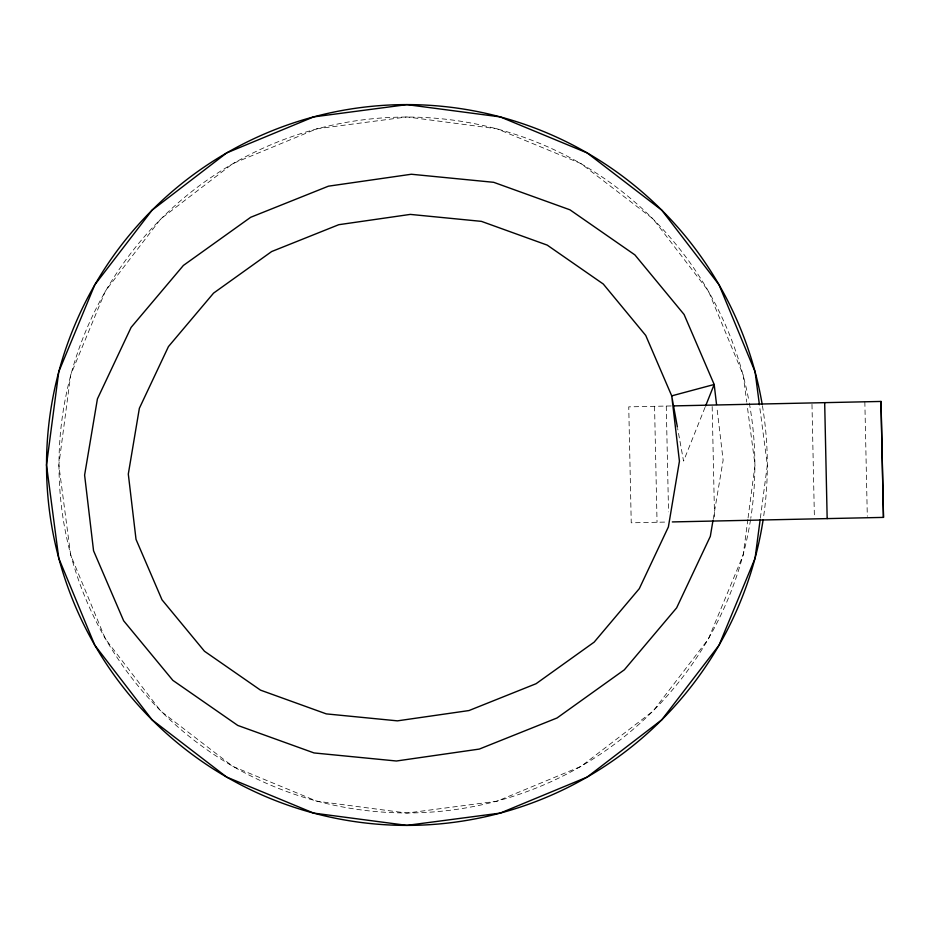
<?xml version="1.0" encoding="UTF-8"?>
<svg xmlns="http://www.w3.org/2000/svg" width="930" height="930" viewBox="0 0 930 930"><rect width="100%" height="100%" fill="white"/><g stroke="black" fill="none" stroke-linecap="round" stroke-linejoin="round"><path stroke-width="0.7" stroke-dasharray="4.65 3.49" d="M747.871 519.335L743.175 555.082L708.393 639.026L653.069 711.113L580.971 766.425L497.015 801.207L406.922 813.064L316.828 801.207L232.872 766.425L160.774 711.113L105.45 639.026L70.68 555.082L58.811 465L70.68 374.918L105.45 290.974L160.774 218.887L232.872 163.575L316.828 128.793L406.922 116.936L497.015 128.793L580.971 163.575L653.069 218.887L708.393 290.974L743.175 374.918L746.744 402.086M748.069 517.905L755.032 465L746.93 403.515M760.356 518.091L767.343 465L759.601 406.166M713.171 519.428L723.133 460.164L716.89 407.34M705.056 407.34L683.562 461.094L677.644 428.486M671.274 405.945L628.75 406.863L631.238 522.811L667.961 522.021M864.842 401.795L867.306 516.29M811.983 404.376L814.401 517.429M712.171 406.526L714.6 519.568M666.264 406.061L668.542 511.86M654.557 406.305L657.045 522.253M749.313 403.085A347.948 347.948 0 0 1 750.766 518.324M750.533 519.765A347.948 347.948 0 0 1 219.759 758.322A347.948 347.948 0 0 1 212.482 176.456A347.948 347.948 0 0 1 749.057 401.655M762.414 405.701A360.398 360.398 0 0 1 763.321 518.545"/><path stroke-width="1.4" d="M760.17 519.533L755.067 558.267L719.053 645.188L661.776 719.82L587.132 777.096L500.212 813.099L406.922 825.375L313.643 813.099L226.711 777.096L152.067 719.82L94.79 645.188L58.776 558.267L46.5 465L58.776 371.733L94.79 284.812L152.067 210.18L226.711 152.904L313.643 116.901L406.922 104.625L500.212 116.901L587.132 152.904L661.776 210.18L719.053 284.812L755.067 371.733L759.415 404.736M712.926 520.835L710.322 536.354L676.633 607.86L624.344 669.809L557.035 717.972L479.299 749.08L396.413 761.007L314.026 752.94L237.778 725.435L172.841 680.353L123.644 620.775L93.558 550.769L84.607 475.091L97.418 398.9L131.107 327.395L183.384 265.445L250.693 217.283L328.441 186.174L411.327 174.247L493.702 182.315L569.962 209.82L634.899 254.901L684.085 314.48L714.182 384.485L716.542 404.48M705.591 405.992L714.182 384.485L671.716 395.866L645.734 335.439L603.279 284.022L547.224 245.113L481.415 221.363L410.304 214.4L338.764 224.7L271.665 251.542L213.563 293.124L168.446 346.588L139.361 408.305L128.305 474.068L136.024 539.388L162.006 599.815L204.46 651.233L260.505 690.141L326.325 713.891L397.424 720.855L468.976 710.555L536.075 683.713L594.165 642.13L639.294 588.667L668.379 526.95L679.435 461.187L671.716 395.866L677.377 427.068M674.18 405.887L881.012 401.446L883.5 517.394L672.32 521.928M880.977 401.446L883.465 517.394M824.678 402.655L827.165 518.603M763.1 519.986A360.398 360.398 0 0 1 212.668 768.564A360.398 360.398 0 0 1 207.774 164.622A360.398 360.398 0 0 1 762.17 404.259"/></g></svg>
